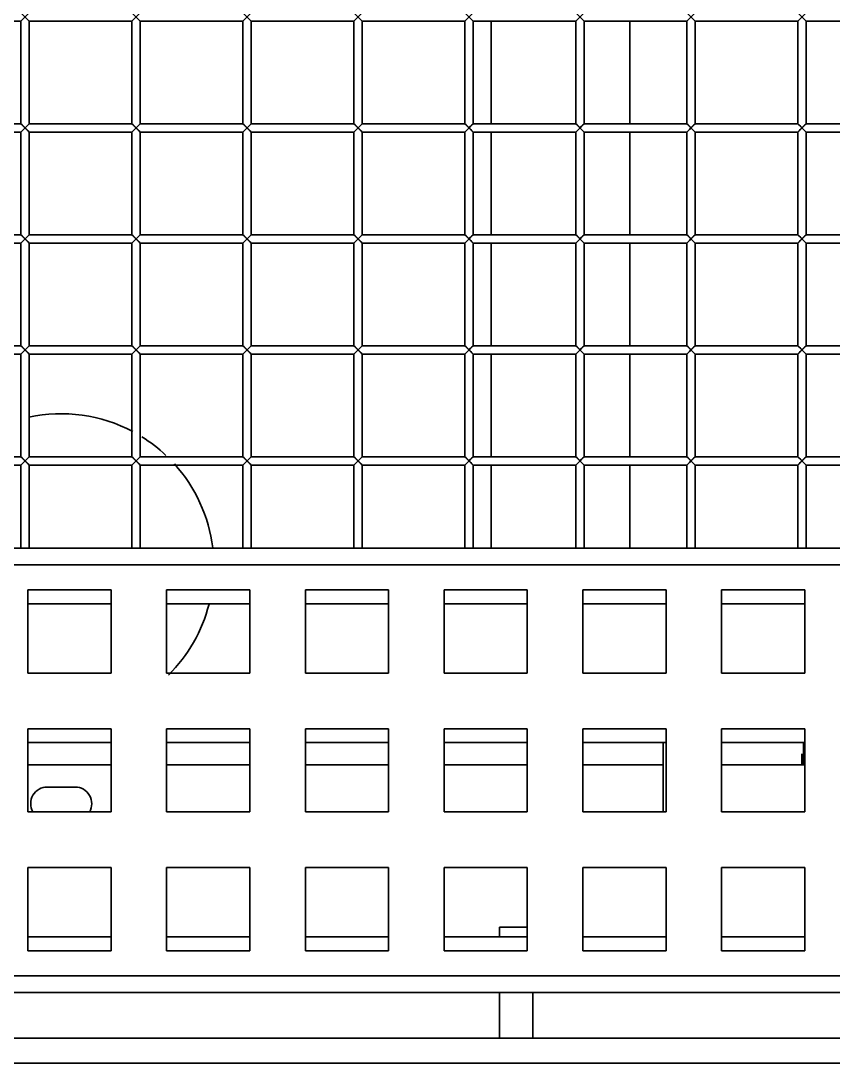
# Model space of a CAD drawing. Header units: millimetres. Extents: x 32496 to 166256, y 3504 to 23939.
# Drawn here: x 45874.1 to 46166.9, y 10948.6 to 11324.1 of the extents above; entities that cross this region are included whole.
import ezdxf

# ---------------------------------------------------------------- set-up
doc = ezdxf.new("R2010")
doc.units = ezdxf.units.MM
doc.layers.get('0').update_dxf_attribs({"lineweight": 35})

msp = doc.modelspace()

# ---------------------------------------------------------------- linework, layer by layer
at = {"linetype": 'Continuous'}
for p, q in [((45874.14, 11327.075), (45877.14, 11324.075)), ((45874.14, 11324.075), (45877.14, 11327.075)), ((45914.14, 11327.075), (45917.14, 11324.075)), ((45914.14, 11324.075), (45917.14, 11327.075)), ((45954.14, 11327.075), (45957.14, 11324.075)), ((45954.14, 11324.075), (45957.14, 11327.075)), ((45994.14, 11327.075), (45997.14, 11324.075)), ((45994.14, 11324.075), (45997.14, 11327.075)), ((46034.14, 11327.075), (46037.14, 11324.075)), ((46034.14, 11324.075), (46037.14, 11327.075)), ((46074.14, 11327.075), (46077.14, 11324.075)), ((46074.14, 11324.075), (46077.14, 11327.075)), ((46114.14, 11327.075), (46117.14, 11324.075)), ((46114.14, 11324.075), (46117.14, 11327.075)), ((46154.14, 11327.075), (46157.14, 11324.075)), ((46154.14, 11324.075), (46157.14, 11327.075)), ((45837.14, 11324.075), (45874.14, 11324.075)), ((45874.14, 11324.075), (45874.14, 11287.075)), ((45877.14, 11324.075), (45914.14, 11324.075)), ((45877.14, 11324.075), (45877.14, 11287.075)), ((45914.14, 11324.075), (45914.14, 11287.075)), ((45917.14, 11324.075), (45954.14, 11324.075)), ((45917.14, 11324.075), (45917.14, 11287.075)), ((45954.14, 11324.075), (45954.14, 11287.075)), ((45957.14, 11324.075), (45994.14, 11324.075)), ((45957.14, 11324.075), (45957.14, 11287.075)), ((45994.14, 11324.075), (45994.14, 11287.075)), ((45997.14, 11324.075), (46034.14, 11324.075)), ((45997.14, 11324.075), (45997.14, 11287.075)), ((46034.14, 11324.075), (46034.14, 11287.075)), ((46037.14, 11324.075), (46074.14, 11324.075)), ((46037.14, 11324.075), (46037.14, 11287.075)), ((46043.64, 11287.075), (46043.64, 11324.075)), ((46074.14, 11324.075), (46074.14, 11287.075)), ((46077.14, 11324.075), (46114.14, 11324.075)), ((46077.14, 11324.075), (46077.14, 11287.075)), ((46093.64, 11324.075), (46093.64, 11287.075)), ((46114.14, 11324.075), (46114.14, 11287.075)), ((46117.14, 11324.075), (46154.14, 11324.075)), ((46117.14, 11324.075), (46117.14, 11287.075)), ((46154.14, 11324.075), (46154.14, 11287.075)), ((46157.14, 11324.075), (46194.14, 11324.075)), ((46157.14, 11324.075), (46157.14, 11287.075)), ((45837.14, 11287.075), (45874.14, 11287.075)), ((45874.14, 11287.075), (45877.14, 11284.075)), ((45874.14, 11284.075), (45877.14, 11287.075)), ((45877.14, 11287.075), (45914.14, 11287.075)), ((45914.14, 11287.075), (45917.14, 11284.075)), ((45914.14, 11284.075), (45917.14, 11287.075)), ((45917.14, 11287.075), (45954.14, 11287.075)), ((45954.14, 11287.075), (45957.14, 11284.075)), ((45954.14, 11284.075), (45957.14, 11287.075)), ((45957.14, 11287.075), (45994.14, 11287.075)), ((45994.14, 11287.075), (45997.14, 11284.075)), ((45994.14, 11284.075), (45997.14, 11287.075)), ((45997.14, 11287.075), (46034.14, 11287.075)), ((46034.14, 11287.075), (46037.14, 11284.075)), ((46034.14, 11284.075), (46037.14, 11287.075)), ((46037.14, 11287.075), (46074.14, 11287.075)), ((46074.14, 11287.075), (46077.14, 11284.075)), ((46074.14, 11284.075), (46077.14, 11287.075)), ((46077.14, 11287.075), (46114.14, 11287.075)), ((46114.14, 11287.075), (46117.14, 11284.075)), ((46114.14, 11284.075), (46117.14, 11287.075)), ((46117.14, 11287.075), (46154.14, 11287.075)), ((46154.14, 11287.075), (46157.14, 11284.075)), ((46154.14, 11284.075), (46157.14, 11287.075)), ((46157.14, 11287.075), (46194.14, 11287.075)), ((45837.14, 11284.075), (45874.14, 11284.075)), ((45874.14, 11284.075), (45874.14, 11247.075)), ((45877.14, 11284.075), (45914.14, 11284.075)), ((45877.14, 11284.075), (45877.14, 11247.075)), ((45914.14, 11284.075), (45914.14, 11247.075)), ((45917.14, 11284.075), (45954.14, 11284.075)), ((45917.14, 11284.075), (45917.14, 11247.075)), ((45954.14, 11284.075), (45954.14, 11247.075)), ((45957.14, 11284.075), (45994.14, 11284.075)), ((45957.14, 11284.075), (45957.14, 11247.075)), ((45994.14, 11284.075), (45994.14, 11247.075)), ((45997.14, 11284.075), (46034.14, 11284.075)), ((45997.14, 11284.075), (45997.14, 11247.075)), ((46034.14, 11284.075), (46034.14, 11247.075)), ((46037.14, 11284.075), (46074.14, 11284.075)), ((46037.14, 11284.075), (46037.14, 11247.075)), ((46043.64, 11247.075), (46043.64, 11284.075)), ((46074.14, 11284.075), (46074.14, 11247.075)), ((46077.14, 11284.075), (46114.14, 11284.075)), ((46077.14, 11284.075), (46077.14, 11247.075)), ((46093.64, 11284.075), (46093.64, 11247.075)), ((46114.14, 11284.075), (46114.14, 11247.075)), ((46117.14, 11284.075), (46154.14, 11284.075)), ((46117.14, 11284.075), (46117.14, 11247.075)), ((46154.14, 11284.075), (46154.14, 11247.075)), ((46157.14, 11284.075), (46194.14, 11284.075)), ((46157.14, 11284.075), (46157.14, 11247.075)), ((45837.14, 11247.075), (45874.14, 11247.075)), ((45874.14, 11247.075), (45877.14, 11244.075)), ((45874.14, 11244.075), (45877.14, 11247.075)), ((45877.14, 11247.075), (45914.14, 11247.075)), ((45914.14, 11247.075), (45917.14, 11244.075)), ((45914.14, 11244.075), (45917.14, 11247.075)), ((45917.14, 11247.075), (45954.14, 11247.075)), ((45954.14, 11247.075), (45957.14, 11244.075)), ((45954.14, 11244.075), (45957.14, 11247.075)), ((45957.14, 11247.075), (45994.14, 11247.075)), ((45994.14, 11247.075), (45997.14, 11244.075)), ((45994.14, 11244.075), (45997.14, 11247.075)), ((45997.14, 11247.075), (46034.14, 11247.075)), ((46034.14, 11247.075), (46037.14, 11244.075)), ((46034.14, 11244.075), (46037.14, 11247.075)), ((46037.14, 11247.075), (46074.14, 11247.075)), ((46074.14, 11247.075), (46077.14, 11244.075)), ((46074.14, 11244.075), (46077.14, 11247.075)), ((46077.14, 11247.075), (46114.14, 11247.075)), ((46114.14, 11247.075), (46117.14, 11244.075)), ((46114.14, 11244.075), (46117.14, 11247.075)), ((46117.14, 11247.075), (46154.14, 11247.075)), ((46154.14, 11247.075), (46157.14, 11244.075)), ((46154.14, 11244.075), (46157.14, 11247.075)), ((46157.14, 11247.075), (46194.14, 11247.075)), ((45837.14, 11244.075), (45874.14, 11244.075)), ((45874.14, 11244.075), (45874.14, 11207.075)), ((45877.14, 11244.075), (45914.14, 11244.075)), ((45877.14, 11244.075), (45877.14, 11207.075)), ((45914.14, 11244.075), (45914.14, 11207.075)), ((45917.14, 11244.075), (45954.14, 11244.075)), ((45917.14, 11244.075), (45917.14, 11207.075)), ((45954.14, 11244.075), (45954.14, 11207.075)), ((45957.14, 11244.075), (45994.14, 11244.075)), ((45957.14, 11244.075), (45957.14, 11207.075)), ((45994.14, 11244.075), (45994.14, 11207.075)), ((45997.14, 11244.075), (46034.14, 11244.075)), ((45997.14, 11244.075), (45997.14, 11207.075)), ((46034.14, 11244.075), (46034.14, 11207.075)), ((46037.14, 11244.075), (46074.14, 11244.075)), ((46037.14, 11244.075), (46037.14, 11207.075)), ((46043.64, 11207.075), (46043.64, 11244.075)), ((46074.14, 11244.075), (46074.14, 11207.075)), ((46077.14, 11244.075), (46114.14, 11244.075)), ((46077.14, 11244.075), (46077.14, 11207.075)), ((46093.64, 11244.075), (46093.64, 11207.075)), ((46114.14, 11244.075), (46114.14, 11207.075)), ((46117.14, 11244.075), (46154.14, 11244.075)), ((46117.14, 11244.075), (46117.14, 11207.075)), ((46154.14, 11244.075), (46154.14, 11207.075)), ((46157.14, 11244.075), (46194.14, 11244.075)), ((46157.14, 11244.075), (46157.14, 11207.075)), ((45837.14, 11207.075), (45874.14, 11207.075)), ((45874.14, 11207.075), (45877.14, 11204.075)), ((45874.14, 11204.075), (45877.14, 11207.075)), ((45877.14, 11207.075), (45914.14, 11207.075)), ((45914.14, 11207.075), (45917.14, 11204.075)), ((45914.14, 11204.075), (45917.14, 11207.075)), ((45917.14, 11207.075), (45954.14, 11207.075)), ((45954.14, 11207.075), (45957.14, 11204.075)), ((45954.14, 11204.075), (45957.14, 11207.075)), ((45957.14, 11207.075), (45994.14, 11207.075)), ((45994.14, 11207.075), (45997.14, 11204.075)), ((45994.14, 11204.075), (45997.14, 11207.075)), ((45997.14, 11207.075), (46034.14, 11207.075)), ((46034.14, 11207.075), (46037.14, 11204.075)), ((46034.14, 11204.075), (46037.14, 11207.075)), ((46037.14, 11207.075), (46074.14, 11207.075)), ((46074.14, 11207.075), (46077.14, 11204.075)), ((46074.14, 11204.075), (46077.14, 11207.075)), ((46077.14, 11207.075), (46114.14, 11207.075)), ((46114.14, 11207.075), (46117.14, 11204.075)), ((46114.14, 11204.075), (46117.14, 11207.075)), ((46117.14, 11207.075), (46154.14, 11207.075)), ((46154.14, 11207.075), (46157.14, 11204.075)), ((46154.14, 11204.075), (46157.14, 11207.075)), ((46157.14, 11207.075), (46194.14, 11207.075)), ((45837.14, 11204.075), (45874.14, 11204.075)), ((45874.14, 11204.075), (45874.14, 11167.075)), ((45877.14, 11204.075), (45914.14, 11204.075)), ((45877.14, 11204.075), (45877.14, 11167.075)), ((45914.14, 11204.075), (45914.14, 11167.075)), ((45917.14, 11204.075), (45954.14, 11204.075)), ((45917.14, 11204.075), (45917.14, 11167.075)), ((45954.14, 11204.075), (45954.14, 11167.075)), ((45957.14, 11204.075), (45994.14, 11204.075)), ((45957.14, 11204.075), (45957.14, 11167.075)), ((45994.14, 11204.075), (45994.14, 11167.075)), ((45997.14, 11204.075), (46034.14, 11204.075)), ((45997.14, 11204.075), (45997.14, 11167.075)), ((46034.14, 11204.075), (46034.14, 11167.075)), ((46037.14, 11204.075), (46074.14, 11204.075)), ((46037.14, 11204.075), (46037.14, 11167.075)), ((46043.64, 11167.075), (46043.64, 11204.075)), ((46074.14, 11204.075), (46074.14, 11167.075)), ((46077.14, 11204.075), (46114.14, 11204.075)), ((46077.14, 11204.075), (46077.14, 11167.075)), ((46093.64, 11204.075), (46093.64, 11167.075)), ((46114.14, 11204.075), (46114.14, 11167.075)), ((46117.14, 11204.075), (46154.14, 11204.075)), ((46117.14, 11204.075), (46117.14, 11167.075)), ((46154.14, 11204.075), (46154.14, 11167.075)), ((46157.14, 11204.075), (46194.14, 11204.075)), ((46157.14, 11204.075), (46157.14, 11167.075)), ((45837.14, 11167.075), (45874.14, 11167.075)), ((45874.14, 11167.075), (45877.14, 11164.075)), ((45874.14, 11164.075), (45877.14, 11167.075)), ((45877.14, 11167.075), (45914.14, 11167.075)), ((45914.14, 11167.075), (45917.14, 11164.075)), ((45914.14, 11164.075), (45917.14, 11167.075)), ((45917.14, 11167.075), (45954.14, 11167.075)), ((45954.14, 11167.075), (45957.14, 11164.075)), ((45954.14, 11164.075), (45957.14, 11167.075)), ((45957.14, 11167.075), (45994.14, 11167.075)), ((45994.14, 11167.075), (45997.14, 11164.075)), ((45994.14, 11164.075), (45997.14, 11167.075)), ((45997.14, 11167.075), (46034.14, 11167.075)), ((46034.14, 11167.075), (46037.14, 11164.075)), ((46034.14, 11164.075), (46037.14, 11167.075)), ((46037.14, 11167.075), (46074.14, 11167.075)), ((46074.14, 11167.075), (46077.14, 11164.075)), ((46074.14, 11164.075), (46077.14, 11167.075)), ((46077.14, 11167.075), (46114.14, 11167.075)), ((46114.14, 11167.075), (46117.14, 11164.075)), ((46114.14, 11164.075), (46117.14, 11167.075)), ((46117.14, 11167.075), (46154.14, 11167.075)), ((46154.14, 11167.075), (46157.14, 11164.075)), ((46154.14, 11164.075), (46157.14, 11167.075)), ((46157.14, 11167.075), (46194.14, 11167.075)), ((45837.14, 11164.075), (45874.14, 11164.075)), ((45874.14, 11164.075), (45874.14, 11134.075)), ((45877.14, 11164.075), (45914.14, 11164.075)), ((45877.14, 11164.075), (45877.14, 11134.075)), ((45914.14, 11164.075), (45914.14, 11134.075)), ((45917.14, 11164.075), (45954.14, 11164.075)), ((45917.14, 11164.075), (45917.14, 11134.075)), ((45954.14, 11164.075), (45954.14, 11134.075)), ((45957.14, 11164.075), (45994.14, 11164.075)), ((45957.14, 11164.075), (45957.14, 11134.075)), ((45994.14, 11164.075), (45994.14, 11134.075)), ((45997.14, 11164.075), (46034.14, 11164.075)), ((45997.14, 11164.075), (45997.14, 11134.075)), ((46034.14, 11164.075), (46034.14, 11134.075)), ((46037.14, 11164.075), (46074.14, 11164.075)), ((46037.14, 11164.075), (46037.14, 11134.075)), ((46043.64, 11134.075), (46043.64, 11164.075)), ((46074.14, 11164.075), (46074.14, 11134.075)), ((46077.14, 11164.075), (46114.14, 11164.075)), ((46077.14, 11164.075), (46077.14, 11134.075)), ((46093.64, 11164.075), (46093.64, 11134.075)), ((46114.14, 11164.075), (46114.14, 11134.075)), ((46117.14, 11164.075), (46154.14, 11164.075)), ((46117.14, 11164.075), (46117.14, 11134.075)), ((46154.14, 11164.075), (46154.14, 11134.075)), ((46157.14, 11164.075), (46194.14, 11164.075)), ((46157.14, 11164.075), (46157.14, 11134.075)), ((46438.14, 11134.075), (45812.14, 11134.075)), ((45812.14, 11128.075), (46438.14, 11128.075)), ((45876.64, 11119.075), (45906.64, 11119.075)), ((45876.64, 11089.075), (45876.64, 11119.075)), ((45906.64, 11119.075), (45906.64, 11089.075)), ((45926.64, 11119.075), (45956.64, 11119.075)), ((45926.64, 11089.075), (45926.64, 11119.075)), ((45956.64, 11119.075), (45956.64, 11089.075)), ((45976.64, 11119.075), (46006.64, 11119.075)), ((45976.64, 11089.075), (45976.64, 11119.075)), ((46006.64, 11119.075), (46006.64, 11089.075)), ((46026.64, 11119.075), (46056.64, 11119.075)), ((46026.64, 11089.075), (46026.64, 11119.075)), ((46056.64, 11119.075), (46056.64, 11089.075)), ((46076.64, 11119.075), (46106.64, 11119.075)), ((46076.64, 11089.075), (46076.64, 11119.075)), ((46106.64, 11119.075), (46106.64, 11089.075)), ((46126.64, 11119.075), (46156.64, 11119.075)), ((46126.64, 11089.075), (46126.64, 11119.075)), ((46156.64, 11119.075), (46156.64, 11089.075)), ((45906.64, 11114.075), (45876.64, 11114.075)), ((45956.64, 11114.075), (45926.64, 11114.075)), ((46006.64, 11114.075), (45976.64, 11114.075)), ((46056.64, 11114.075), (46026.64, 11114.075)), ((46106.64, 11114.075), (46076.64, 11114.075)), ((46156.64, 11114.075), (46126.64, 11114.075)), ((45906.64, 11089.075), (45876.64, 11089.075)), ((45956.64, 11089.075), (45926.64, 11089.075)), ((46006.64, 11089.075), (45976.64, 11089.075)), ((46056.64, 11089.075), (46026.64, 11089.075)), ((46106.64, 11089.075), (46076.64, 11089.075)), ((46156.64, 11089.075), (46126.64, 11089.075)), ((45876.64, 11069.075), (45906.64, 11069.075)), ((45876.64, 11039.075), (45876.64, 11069.075)), ((45906.64, 11069.075), (45906.64, 11039.075)), ((45926.64, 11069.075), (45956.64, 11069.075)), ((45926.64, 11039.075), (45926.64, 11069.075)), ((45956.64, 11069.075), (45956.64, 11039.075)), ((45976.64, 11069.075), (46006.64, 11069.075)), ((45976.64, 11039.075), (45976.64, 11069.075)), ((46006.64, 11069.075), (46006.64, 11039.075)), ((46026.64, 11069.075), (46056.64, 11069.075)), ((46026.64, 11039.075), (46026.64, 11069.075)), ((46056.64, 11069.075), (46056.64, 11039.075)), ((46076.64, 11069.075), (46106.64, 11069.075)), ((46076.64, 11039.075), (46076.64, 11069.075)), ((46106.64, 11069.075), (46106.64, 11039.075)), ((46126.64, 11069.075), (46156.64, 11069.075)), ((46126.64, 11039.075), (46126.64, 11069.075)), ((46156.64, 11069.075), (46156.64, 11039.075)), ((45906.64, 11064.075), (45876.64, 11064.075)), ((45956.64, 11064.075), (45926.64, 11064.075)), ((46006.64, 11064.075), (45976.64, 11064.075)), ((46056.64, 11064.075), (46026.64, 11064.075)), ((46106.64, 11064.075), (46076.64, 11064.075)), ((46105.64, 11064.075), (46105.64, 11039.075)), ((46156.64, 11064.075), (46126.64, 11064.075)), ((46156.14, 11064.075), (46156.14, 11056.075)), ((46155.64, 11056.075), (46155.64, 11060.088)), ((45906.64, 11056.075), (45876.64, 11056.075)), ((45956.64, 11056.075), (45926.64, 11056.075)), ((46006.64, 11056.075), (45976.64, 11056.075)), ((46056.64, 11056.075), (46026.64, 11056.075)), ((46105.64, 11056.075), (46076.64, 11056.075)), ((46155.64, 11056.075), (46126.64, 11056.075)), ((46155.64, 11056.075), (46156.64, 11056.075)), ((45893.64, 11048.075), (45883.64, 11048.075)), ((45906.64, 11039.075), (45876.64, 11039.075)), ((45956.64, 11039.075), (45926.64, 11039.075)), ((46006.64, 11039.075), (45976.64, 11039.075)), ((46056.64, 11039.075), (46026.64, 11039.075)), ((46106.64, 11039.075), (46076.64, 11039.075)), ((46156.64, 11039.075), (46126.64, 11039.075)), ((45876.64, 11019.075), (45906.64, 11019.075)), ((45876.64, 10989.075), (45876.64, 11019.075)), ((45906.64, 11019.075), (45906.64, 10989.075)), ((45926.64, 11019.075), (45956.64, 11019.075)), ((45926.64, 10989.075), (45926.64, 11019.075)), ((45956.64, 11019.075), (45956.64, 10989.075)), ((45976.64, 11019.075), (46006.64, 11019.075)), ((45976.64, 10989.075), (45976.64, 11019.075)), ((46006.64, 11019.075), (46006.64, 10989.075)), ((46026.64, 11019.075), (46056.64, 11019.075)), ((46026.64, 10989.075), (46026.64, 11019.075)), ((46056.64, 11019.075), (46056.64, 10989.075)), ((46076.64, 11019.075), (46106.64, 11019.075)), ((46076.64, 10989.075), (46076.64, 11019.075)), ((46106.64, 11019.075), (46106.64, 10989.075)), ((46126.64, 11019.075), (46156.64, 11019.075)), ((46126.64, 10989.075), (46126.64, 11019.075)), ((46156.64, 11019.075), (46156.64, 10989.075)), ((46046.64, 10997.575), (46056.64, 10997.575)), ((46046.64, 10997.575), (46046.64, 10994.075)), ((45876.64, 10994.075), (45906.64, 10994.075)), ((45926.64, 10994.075), (45956.64, 10994.075)), ((45976.64, 10994.075), (46006.64, 10994.075)), ((46026.64, 10994.075), (46056.64, 10994.075)), ((46076.64, 10994.075), (46106.64, 10994.075)), ((46126.64, 10994.075), (46156.64, 10994.075)), ((45906.64, 10989.075), (45876.64, 10989.075)), ((45956.64, 10989.075), (45926.64, 10989.075)), ((46006.64, 10989.075), (45976.64, 10989.075)), ((46056.64, 10989.075), (46026.64, 10989.075)), ((46106.64, 10989.075), (46076.64, 10989.075)), ((46156.64, 10989.075), (46126.64, 10989.075)), ((46438.14, 10980.075), (45817.14, 10980.075)), ((45812.14, 10974.075), (46438.14, 10974.075)), ((46046.64, 10974.075), (46046.64, 10957.575)), ((46058.64, 10957.575), (46058.64, 10974.075)), ((46534.64, 10957.575), (45810.335, 10957.575)), ((46534.64, 10948.575), (45807.743, 10948.575))]:
    msp.add_line(p, q, dxfattribs=at)
for points in [[(45874.14, 11287.075), (45874.57, 11286.645), (45875.06, 11286.155), (45876.229, 11284.986)], [(45875.64, 11285.575), (45875.049, 11284.985), (45874.579, 11284.515)], [(45875.64, 11285.575), (45876.227, 11286.162), (45876.702, 11286.638), (45877.025, 11286.961)], [(45914.14, 11287.075), (45914.57, 11286.645), (45915.06, 11286.155), (45916.229, 11284.986)], [(45915.64, 11285.575), (45915.049, 11284.985), (45914.579, 11284.515)], [(45915.64, 11285.575), (45916.227, 11286.162), (45916.702, 11286.638), (45917.025, 11286.961)], [(45954.14, 11287.075), (45954.57, 11286.645), (45955.06, 11286.155), (45956.229, 11284.986)], [(45955.64, 11285.575), (45955.049, 11284.985), (45954.579, 11284.515)], [(45955.64, 11285.575), (45956.227, 11286.162), (45956.702, 11286.638), (45957.025, 11286.961)], [(45994.14, 11287.075), (45994.57, 11286.645), (45995.06, 11286.155), (45996.229, 11284.986)], [(45995.64, 11285.575), (45995.049, 11284.985), (45994.579, 11284.515)], [(45995.64, 11285.575), (45996.227, 11286.162), (45996.702, 11286.638), (45997.025, 11286.961)], [(46034.14, 11287.075), (46034.57, 11286.645), (46035.06, 11286.155), (46036.229, 11284.986)], [(46035.64, 11285.575), (46035.049, 11284.985), (46034.579, 11284.515)], [(46035.64, 11285.575), (46036.227, 11286.162), (46036.702, 11286.638), (46037.025, 11286.961)], [(46074.14, 11287.075), (46074.57, 11286.645), (46075.06, 11286.155), (46076.229, 11284.986)], [(46075.64, 11285.575), (46075.049, 11284.985), (46074.579, 11284.515)], [(46075.64, 11285.575), (46076.227, 11286.162), (46076.702, 11286.638), (46077.025, 11286.961)], [(46114.14, 11287.075), (46114.57, 11286.645), (46115.06, 11286.155), (46116.229, 11284.986)], [(46115.64, 11285.575), (46115.049, 11284.985), (46114.579, 11284.515)], [(46115.64, 11285.575), (46116.227, 11286.162), (46116.702, 11286.638), (46117.025, 11286.961)], [(46154.14, 11287.075), (46154.57, 11286.645), (46155.06, 11286.155), (46156.229, 11284.986)], [(46155.64, 11285.575), (46155.049, 11284.985), (46154.579, 11284.515)], [(46155.64, 11285.575), (46156.227, 11286.162), (46156.702, 11286.638), (46157.025, 11286.961)], [(45877.024, 11284.192), (45876.701, 11284.514), (45876.229, 11284.986)], [(45917.024, 11284.192), (45916.701, 11284.514), (45916.229, 11284.986)], [(45957.024, 11284.192), (45956.701, 11284.514), (45956.229, 11284.986)], [(45997.024, 11284.192), (45996.701, 11284.514), (45996.229, 11284.986)], [(46037.024, 11284.192), (46036.701, 11284.514), (46036.229, 11284.986)], [(46077.024, 11284.192), (46076.701, 11284.514), (46076.229, 11284.986)], [(46117.024, 11284.192), (46116.701, 11284.514), (46116.229, 11284.986)], [(46157.024, 11284.192), (46156.701, 11284.514), (46156.229, 11284.986)], [(45874.14, 11247.075), (45874.57, 11246.645), (45875.06, 11246.155), (45876.229, 11244.986)], [(45875.64, 11245.575), (45875.049, 11244.985), (45874.579, 11244.515)], [(45875.64, 11245.575), (45876.227, 11246.162), (45876.702, 11246.638), (45877.025, 11246.961)], [(45877.024, 11244.192), (45876.701, 11244.514), (45876.229, 11244.986)], [(45914.14, 11247.075), (45914.57, 11246.645), (45915.06, 11246.155), (45916.229, 11244.986)], [(45915.64, 11245.575), (45915.049, 11244.985), (45914.579, 11244.515)], [(45915.64, 11245.575), (45916.227, 11246.162), (45916.702, 11246.638), (45917.025, 11246.961)], [(45917.024, 11244.192), (45916.701, 11244.514), (45916.229, 11244.986)], [(45954.14, 11247.075), (45954.57, 11246.645), (45955.06, 11246.155), (45956.229, 11244.986)], [(45955.64, 11245.575), (45955.049, 11244.985), (45954.579, 11244.515)], [(45955.64, 11245.575), (45956.227, 11246.162), (45956.702, 11246.638), (45957.025, 11246.961)], [(45957.024, 11244.192), (45956.701, 11244.514), (45956.229, 11244.986)], [(45994.14, 11247.075), (45994.57, 11246.645), (45995.06, 11246.155), (45996.229, 11244.986)], [(45995.64, 11245.575), (45995.049, 11244.985), (45994.579, 11244.515)], [(45995.64, 11245.575), (45996.227, 11246.162), (45996.702, 11246.638), (45997.025, 11246.961)], [(45997.024, 11244.192), (45996.701, 11244.514), (45996.229, 11244.986)], [(46034.14, 11247.075), (46034.57, 11246.645), (46035.06, 11246.155), (46036.229, 11244.986)], [(46035.64, 11245.575), (46035.049, 11244.985), (46034.579, 11244.515)], [(46035.64, 11245.575), (46036.227, 11246.162), (46036.702, 11246.638), (46037.025, 11246.961)], [(46037.024, 11244.192), (46036.701, 11244.514), (46036.229, 11244.986)], [(46074.14, 11247.075), (46074.57, 11246.645), (46075.06, 11246.155), (46076.229, 11244.986)], [(46075.64, 11245.575), (46075.049, 11244.985), (46074.579, 11244.515)], [(46075.64, 11245.575), (46076.227, 11246.162), (46076.702, 11246.638), (46077.025, 11246.961)], [(46077.024, 11244.192), (46076.701, 11244.514), (46076.229, 11244.986)], [(46114.14, 11247.075), (46114.57, 11246.645), (46115.06, 11246.155), (46116.229, 11244.986)], [(46115.64, 11245.575), (46115.049, 11244.985), (46114.579, 11244.515)], [(46115.64, 11245.575), (46116.227, 11246.162), (46116.702, 11246.638), (46117.025, 11246.961)], [(46117.024, 11244.192), (46116.701, 11244.514), (46116.229, 11244.986)], [(46154.14, 11247.075), (46154.57, 11246.645), (46155.06, 11246.155), (46156.229, 11244.986)], [(46155.64, 11245.575), (46155.049, 11244.985), (46154.579, 11244.515)], [(46155.64, 11245.575), (46156.227, 11246.162), (46156.702, 11246.638), (46157.025, 11246.961)], [(46157.024, 11244.192), (46156.701, 11244.514), (46156.229, 11244.986)], [(45874.14, 11207.075), (45874.57, 11206.645), (45875.06, 11206.155), (45876.229, 11204.986)], [(45875.64, 11205.575), (45876.227, 11206.162), (45876.702, 11206.638), (45877.025, 11206.961)], [(45914.14, 11207.075), (45914.57, 11206.645), (45915.06, 11206.155), (45916.229, 11204.986)], [(45915.64, 11205.575), (45916.227, 11206.162), (45916.702, 11206.638), (45917.025, 11206.961)], [(45954.14, 11207.075), (45954.57, 11206.645), (45955.06, 11206.155), (45956.229, 11204.986)], [(45955.64, 11205.575), (45956.227, 11206.162), (45956.702, 11206.638), (45957.025, 11206.961)], [(45994.14, 11207.075), (45994.57, 11206.645), (45995.06, 11206.155), (45996.229, 11204.986)], [(45995.64, 11205.575), (45996.227, 11206.162), (45996.702, 11206.638), (45997.025, 11206.961)], [(46034.14, 11207.075), (46034.57, 11206.645), (46035.06, 11206.155), (46036.229, 11204.986)], [(46035.64, 11205.575), (46036.227, 11206.162), (46036.702, 11206.638), (46037.025, 11206.961)], [(46074.14, 11207.075), (46074.57, 11206.645), (46075.06, 11206.155), (46076.229, 11204.986)], [(46075.64, 11205.575), (46076.227, 11206.162), (46076.702, 11206.638), (46077.025, 11206.961)], [(46114.14, 11207.075), (46114.57, 11206.645), (46115.06, 11206.155), (46116.229, 11204.986)], [(46115.64, 11205.575), (46116.227, 11206.162), (46116.702, 11206.638), (46117.025, 11206.961)], [(46154.14, 11207.075), (46154.57, 11206.645), (46155.06, 11206.155), (46156.229, 11204.986)], [(46155.64, 11205.575), (46156.227, 11206.162), (46156.702, 11206.638), (46157.025, 11206.961)], [(45875.64, 11205.575), (45875.049, 11204.985), (45874.579, 11204.515)], [(45877.024, 11204.192), (45876.701, 11204.514), (45876.229, 11204.986)], [(45915.64, 11205.575), (45915.049, 11204.985), (45914.579, 11204.515)], [(45917.024, 11204.192), (45916.701, 11204.514), (45916.229, 11204.986)], [(45955.64, 11205.575), (45955.049, 11204.985), (45954.579, 11204.515)], [(45957.024, 11204.192), (45956.701, 11204.514), (45956.229, 11204.986)], [(45995.64, 11205.575), (45995.049, 11204.985), (45994.579, 11204.515)], [(45997.024, 11204.192), (45996.701, 11204.514), (45996.229, 11204.986)], [(46035.64, 11205.575), (46035.049, 11204.985), (46034.579, 11204.515)], [(46037.024, 11204.192), (46036.701, 11204.514), (46036.229, 11204.986)], [(46075.64, 11205.575), (46075.049, 11204.985), (46074.579, 11204.515)], [(46077.024, 11204.192), (46076.701, 11204.514), (46076.229, 11204.986)], [(46115.64, 11205.575), (46115.049, 11204.985), (46114.579, 11204.515)], [(46117.024, 11204.192), (46116.701, 11204.514), (46116.229, 11204.986)], [(46155.64, 11205.575), (46155.049, 11204.985), (46154.579, 11204.515)], [(46157.024, 11204.192), (46156.701, 11204.514), (46156.229, 11204.986)], [(45874.14, 11167.075), (45874.57, 11166.645), (45875.06, 11166.155), (45876.229, 11164.986)], [(45875.64, 11165.575), (45875.049, 11164.985), (45874.579, 11164.515)], [(45875.64, 11165.575), (45876.227, 11166.162), (45876.702, 11166.638), (45877.025, 11166.961)], [(45914.14, 11167.075), (45914.57, 11166.645), (45915.06, 11166.155), (45916.229, 11164.986)], [(45915.64, 11165.575), (45915.049, 11164.985), (45914.579, 11164.515)], [(45915.64, 11165.575), (45916.227, 11166.162), (45916.702, 11166.638), (45917.025, 11166.961)], [(45954.14, 11167.075), (45954.57, 11166.645), (45955.06, 11166.155), (45956.229, 11164.986)], [(45955.64, 11165.575), (45955.049, 11164.985), (45954.579, 11164.515)], [(45955.64, 11165.575), (45956.227, 11166.162), (45956.702, 11166.638), (45957.025, 11166.961)], [(45994.14, 11167.075), (45994.57, 11166.645), (45995.06, 11166.155), (45996.229, 11164.986)], [(45995.64, 11165.575), (45995.049, 11164.985), (45994.579, 11164.515)], [(45995.64, 11165.575), (45996.227, 11166.162), (45996.702, 11166.638), (45997.025, 11166.961)], [(46034.14, 11167.075), (46034.57, 11166.645), (46035.06, 11166.155), (46036.229, 11164.986)], [(46035.64, 11165.575), (46035.049, 11164.985), (46034.579, 11164.515)], [(46035.64, 11165.575), (46036.227, 11166.162), (46036.702, 11166.638), (46037.025, 11166.961)], [(46074.14, 11167.075), (46074.57, 11166.645), (46075.06, 11166.155), (46076.229, 11164.986)], [(46075.64, 11165.575), (46075.049, 11164.985), (46074.579, 11164.515)], [(46075.64, 11165.575), (46076.227, 11166.162), (46076.702, 11166.638), (46077.025, 11166.961)], [(46114.14, 11167.075), (46114.57, 11166.645), (46115.06, 11166.155), (46116.229, 11164.986)], [(46115.64, 11165.575), (46115.049, 11164.985), (46114.579, 11164.515)], [(46115.64, 11165.575), (46116.227, 11166.162), (46116.702, 11166.638), (46117.025, 11166.961)], [(46154.14, 11167.075), (46154.57, 11166.645), (46155.06, 11166.155), (46156.229, 11164.986)], [(46155.64, 11165.575), (46155.049, 11164.985), (46154.579, 11164.515)], [(46155.64, 11165.575), (46156.227, 11166.162), (46156.702, 11166.638), (46157.025, 11166.961)], [(45877.024, 11164.192), (45876.701, 11164.514), (45876.229, 11164.986)], [(45917.024, 11164.192), (45916.701, 11164.514), (45916.229, 11164.986)], [(45957.024, 11164.192), (45956.701, 11164.514), (45956.229, 11164.986)], [(45997.024, 11164.192), (45996.701, 11164.514), (45996.229, 11164.986)], [(46037.024, 11164.192), (46036.701, 11164.514), (46036.229, 11164.986)], [(46077.024, 11164.192), (46076.701, 11164.514), (46076.229, 11164.986)], [(46117.024, 11164.192), (46116.701, 11164.514), (46116.229, 11164.986)], [(46157.024, 11164.192), (46156.701, 11164.514), (46156.229, 11164.986)]]:
    msp.add_lwpolyline(points, dxfattribs=at)
for centre, radius, start, end in [((45888.64, 11127.575), 55, 62.02808, 102.21796), ((45888.64, 11127.575), 55, 46.66035, 58.0411), ((45888.64, 11127.575), 55, 6.9888, 42.15323), ((45888.64, 11127.575), 55, 314.60937, 345.62655), ((45883.64, 11042.075), 6, 90, 209.65622), ((45893.64, 11042.075), 6, 329.89701, 90)]:
    msp.add_arc(centre, radius, start, end, dxfattribs=at)

doc.saveas('drawing.dxf')
